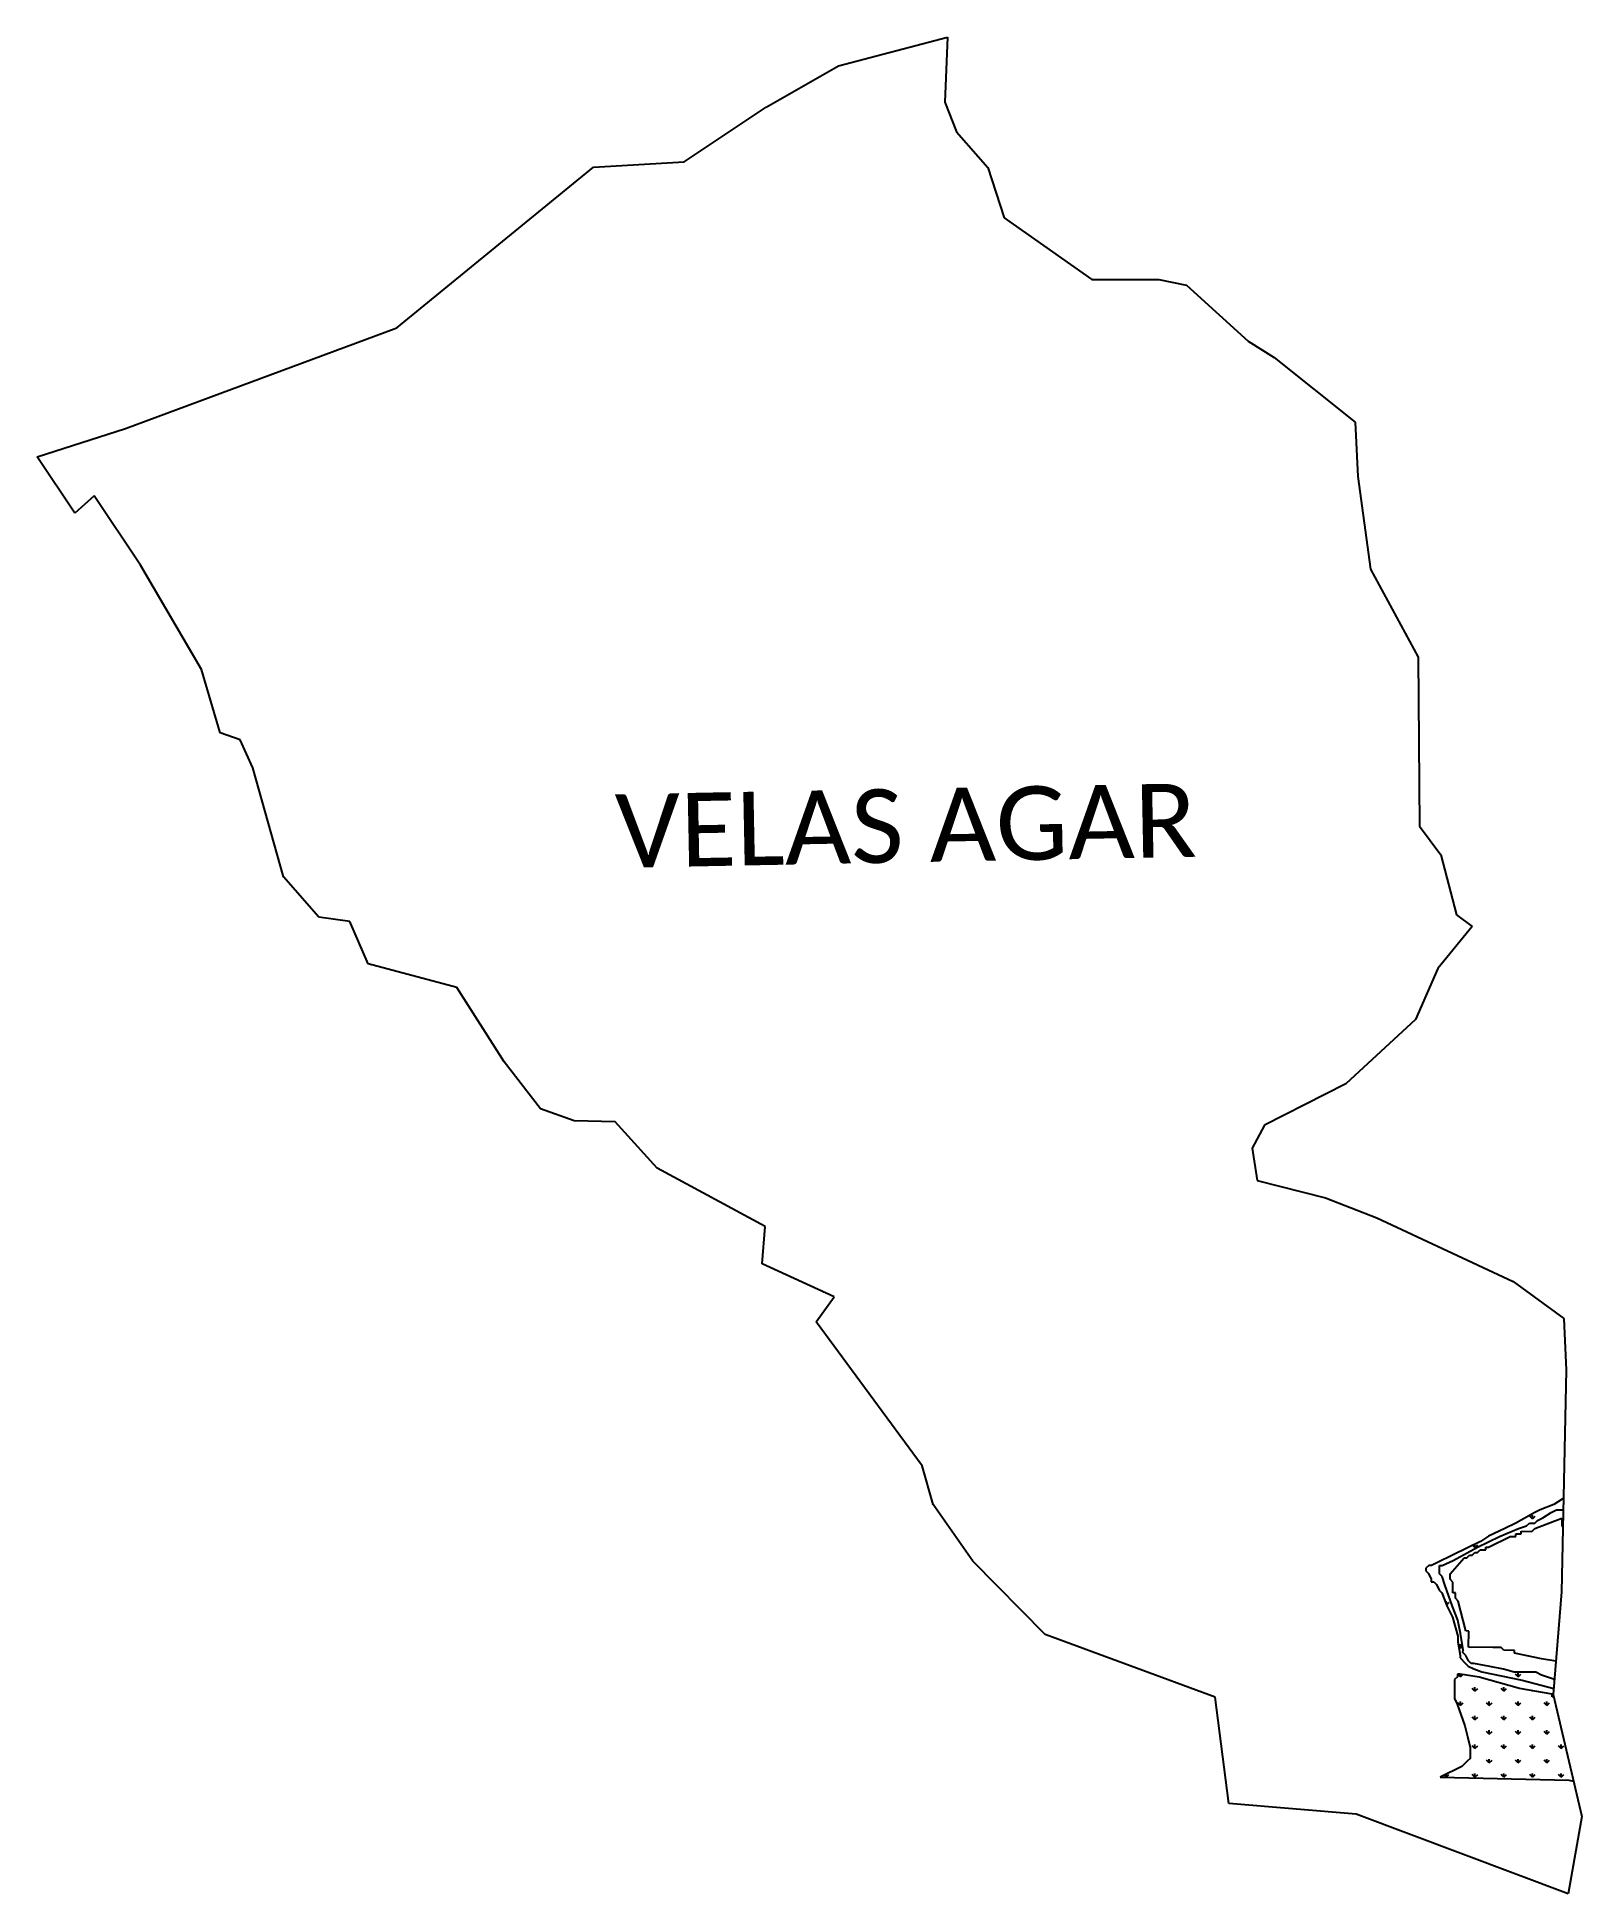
# Model space of a CAD drawing. Header units: metres. Extents: x 284719 to 287003, y 2012791 to 2015536.
import ezdxf

# ---------------------------------------------------------------- set-up
doc = ezdxf.new("R2010")
doc.units = ezdxf.units.M
doc.header["$MEASUREMENT"] = 0
for name, color, linetype in [('MANGROOVES', 112, 'Continuous'), ('village', 3, 'Continuous'), ('VILLAGE NAME', 250, 'Continuous')]:
    doc.layers.add(name, color=color, linetype=linetype)
doc.styles.get("Standard").update_dxf_attribs({"font": 'simplex.shx'})

msp = doc.modelspace()

# ---------------------------------------------------------------- linework, layer by layer
at = {"color": 3, "flags": 128}
msp.add_lwpolyline([(285541.6, 2015343.3), (285676, 2015351.6)], dxfattribs=at)
at = {"layer": 'MANGROOVES'}
for p, q in [((286961.6, 2013366.4), (286941.5, 2013358.6)), ((286973.7, 2013374.3), (286961.6, 2013366.4)), ((286975.6, 2013375.4), (286973.7, 2013374.3)), ((286905.3, 2013339), (286889.2, 2013331.1)), ((286933.5, 2013354.7), (286905.3, 2013339)), ((286909.2, 2013330.9), (286921.3, 2013334.8)), ((286921.3, 2013334.8), (286925.3, 2013338.8)), ((286925.3, 2013338.8), (286933.3, 2013338.7)), ((286933.2, 2013330.7), (286973.5, 2013346.3)), ((286933.3, 2013338.7), (286937.4, 2013342.7)), ((286941.5, 2013358.6), (286933.5, 2013354.7)), ((286937.4, 2013342.7), (286945.4, 2013346.6)), ((286945.4, 2013346.6), (286957.5, 2013354.5)), ((286957.5, 2013354.5), (286965.6, 2013358.4)), ((286965.6, 2013358.4), (286969.6, 2013358.4)), ((286969.6, 2013358.4), (286973.6, 2013358.3)), ((286973.5, 2013346.3), (286973.3, 2013334.3)), ((286973.6, 2013358.3), (286975.3, 2013358.3)), ((286852.9, 2013311.5), (286812.7, 2013291.8)), ((286848.8, 2013303.5), (286881, 2013319.2)), ((286865, 2013319.4), (286852.9, 2013311.5)), ((286864.9, 2013303.3), (286897.1, 2013319)), ((286889.2, 2013331.1), (286865, 2013319.4)), ((286881, 2013319.2), (286909.2, 2013330.9)), ((286897.1, 2013319), (286905.1, 2013318.9)), ((286905.1, 2013318.9), (286905.1, 2013322.9)), ((286905.1, 2013322.9), (286913.1, 2013322.9)), ((286913.1, 2013322.9), (286913.2, 2013326.9)), ((286913.2, 2013326.9), (286929.2, 2013326.7)), ((286929.2, 2013326.7), (286933.2, 2013330.7)), ((286973.3, 2013334.3), (286974.8, 2013334.3)), ((286788.5, 2013280.1), (286780.5, 2013276.1)), ((286812.7, 2013291.8), (286788.5, 2013280.1)), ((286796.5, 2013276), (286812.6, 2013283.8)), ((286808.4, 2013263.8), (286828.7, 2013287.7)), ((286812.6, 2013283.8), (286848.8, 2013303.5)), ((286828.7, 2013287.7), (286832.7, 2013287.6)), ((286832.7, 2013287.6), (286836.7, 2013291.6)), ((286836.7, 2013291.6), (286840.7, 2013291.6)), ((286840.7, 2013291.6), (286844.8, 2013295.5)), ((286844.8, 2013295.5), (286848.8, 2013295.5)), ((286848.8, 2013295.5), (286852.8, 2013299.4)), ((286852.8, 2013299.4), (286860.8, 2013299.4)), ((286860.8, 2013299.4), (286860.9, 2013303.4)), ((286860.9, 2013303.4), (286864.9, 2013303.3)), ((286776.5, 2013276.2), (286772.4, 2013272.2)), ((286772.4, 2013272.2), (286772.4, 2013268.2)), ((286772.4, 2013268.2), (286776.3, 2013264.2)), ((286776.3, 2013264.2), (286780.3, 2013256.1)), ((286780.5, 2013276.1), (286776.5, 2013276.2)), ((286780.3, 2013256.1), (286780.2, 2013252.1)), ((286792.4, 2013272), (286792.5, 2013276)), ((286792.4, 2013268), (286792.4, 2013272)), ((286792.4, 2013264), (286792.4, 2013268)), ((286796.3, 2013260), (286792.4, 2013264)), ((286792.5, 2013276), (286796.5, 2013276)), ((286800.2, 2013247.9), (286796.3, 2013260)), ((286808.3, 2013255.8), (286808.4, 2013263.8)), ((286812.3, 2013251.8), (286808.3, 2013255.8)), ((286780.2, 2013252.1), (286784.2, 2013252.1)), ((286784.2, 2013252.1), (286788.2, 2013248)), ((286788.2, 2013248), (286792.1, 2013240)), ((286792.1, 2013240), (286796.1, 2013235.9)), ((286796.1, 2013235.9), (286803.9, 2013215.8)), ((286811.9, 2013215.7), (286800.2, 2013247.9)), ((286812.1, 2013235.8), (286812.3, 2013251.8)), ((286816.1, 2013235.7), (286812.1, 2013235.8)), ((286816, 2013227.7), (286816.1, 2013235.7)), ((286820, 2013223.7), (286816, 2013227.7)), ((286803.9, 2013215.8), (286811.7, 2013199.7)), ((286811.7, 2013199.7), (286819.5, 2013171.6)), ((286819.7, 2013195.6), (286811.9, 2013215.7)), ((286831.6, 2013179.5), (286820, 2013223.7)), ((286819.5, 2013171.6), (286819.4, 2013163.6)), ((286823.5, 2013175.5), (286819.7, 2013195.6)), ((286827.3, 2013151.5), (286823.5, 2013175.5)), ((286835.6, 2013179.4), (286831.6, 2013179.5)), ((286835.3, 2013155.4), (286835.6, 2013179.4)), ((286819.4, 2013163.6), (286823.2, 2013143.5)), ((286823.2, 2013143.5), (286823.1, 2013139.5)), ((286827.2, 2013147.5), (286827.3, 2013151.5)), ((286831.2, 2013143.4), (286827.2, 2013147.5)), ((286835.1, 2013135.4), (286831.2, 2013143.4)), ((286871.4, 2013155), (286835.3, 2013155.4)), ((286883.4, 2013154.9), (286871.4, 2013155)), ((286887.4, 2013150.9), (286883.4, 2013154.9)), ((286903.4, 2013150.7), (286887.4, 2013150.9)), ((286903.3, 2013146.7), (286903.4, 2013150.7)), ((286943.3, 2013138.3), (286903.3, 2013146.7)), ((286822.9, 2013115.5), (286818.9, 2013115.5)), ((286818.9, 2013115.5), (286818.9, 2013111.5)), ((286850.9, 2013111.2), (286822.9, 2013115.5)), ((286823.1, 2013139.5), (286831.1, 2013131.4)), ((286831.1, 2013131.4), (286835, 2013127.4)), ((286835, 2013127.4), (286843, 2013123.3)), ((286839.1, 2013131.3), (286835.1, 2013135.4)), ((286843.1, 2013131.3), (286839.1, 2013131.3)), ((286843, 2013123.3), (286855, 2013119.1)), ((286867.1, 2013127), (286843.1, 2013131.3)), ((286855, 2013119.1), (286914.9, 2013106.5)), ((286887.1, 2013122.8), (286867.1, 2013127)), ((286903, 2013118.7), (286887.1, 2013122.8)), ((286915.1, 2013118.5), (286903, 2013118.7)), ((286919.1, 2013118.5), (286915.1, 2013118.5)), ((286927.1, 2013118.4), (286919.1, 2013118.5)), ((286931.1, 2013118.4), (286927.1, 2013118.4)), ((286935.1, 2013118.3), (286931.1, 2013118.4)), ((286943.1, 2013114.2), (286935.1, 2013118.3)), ((286964.6, 2013135), (286943.3, 2013138.3)), ((286814.8, 2013107.5), (286814.5, 2013079.5)), ((286818.9, 2013111.5), (286814.8, 2013107.5)), ((286910.8, 2013094.5), (286850.9, 2013111.2)), ((286958.8, 2013086), (286910.8, 2013094.5)), ((286914.9, 2013106.5), (286961.3, 2013094.4)), ((286962.4, 2013107.6), (286943.1, 2013114.2)), ((286814.5, 2013079.5), (286818.4, 2013071.4)), ((286818.4, 2013071.4), (286830.1, 2013039.3)), ((286958.8, 2013082), (286958.8, 2013086)), ((286961.4, 2013082), (286958.8, 2013082)), ((286830.1, 2013039.3), (286834, 2013023.2)), ((286834, 2013023.2), (286837.8, 2013007.1)), ((286837.8, 2013007.1), (286837.7, 2012991.1)), ((286825.5, 2012979.2), (286793.3, 2012963.5)), ((286833.6, 2012987.2), (286825.5, 2012979.2)), ((286837.7, 2012991.1), (286833.6, 2012987.2)), ((286793.3, 2012963.5), (286983.9, 2012958.8)), ((286983.9, 2012958.8), (286990.6, 2012957.6))]:
    msp.add_line(p, q, dxfattribs=at)
at = {"layer": 'MANGROOVES', "linetype": 'Continuous'}
for p, q in [((286929.8, 2013345.1), (286925.8, 2013349.1)), ((286929.8, 2013345.1), (286929.8, 2013350.8)), ((286929.8, 2013345.1), (286933.8, 2013349.1)), ((286844.9, 2013302.7), (286844.9, 2013307.6)), ((286844.9, 2013302.7), (286841.7, 2013306)), ((286844.9, 2013302.7), (286848.9, 2013306.7)), ((286802.5, 2013219.4), (286802.5, 2013223.5)), ((286802.9, 2013218.3), (286806.5, 2013221.8)), ((286823.7, 2013154.2), (286820.6, 2013157.4)), ((286823.7, 2013154.2), (286823.7, 2013159.8)), ((286823.7, 2013154.2), (286826.4, 2013156.9)), ((286823.7, 2013111.8), (286820, 2013115.5)), ((286823.7, 2013111.8), (286823.7, 2013115.3)), ((286866.1, 2013116.8), (286866.1, 2013117.4)), ((286908.6, 2013111.8), (286904.6, 2013115.8)), ((286908.6, 2013111.8), (286908.6, 2013117.4)), ((286908.6, 2013111.8), (286912.6, 2013115.8)), ((286823.7, 2013111.8), (286826.8, 2013114.9)), ((286844.9, 2013090.6), (286841, 2013094.6)), ((286844.9, 2013090.6), (286844.9, 2013096.2)), ((286844.9, 2013090.6), (286848.9, 2013094.6)), ((286887.4, 2013090.6), (286883.4, 2013094.6)), ((286887.4, 2013090.6), (286887.4, 2013096.2)), ((286887.4, 2013090.6), (286891.3, 2013094.6)), ((286929.8, 2013090.6), (286929.1, 2013091.3)), ((286929.8, 2013090.6), (286929.8, 2013091.2)), ((286929.8, 2013090.6), (286930.3, 2013091.1)), ((286823.7, 2013069.4), (286819.7, 2013073.3)), ((286823.7, 2013069.4), (286823.7, 2013075)), ((286823.7, 2013069.4), (286827.7, 2013073.3)), ((286866.1, 2013069.4), (286862.2, 2013073.3)), ((286866.1, 2013069.4), (286866.1, 2013075)), ((286866.1, 2013069.4), (286870.1, 2013073.3)), ((286908.6, 2013069.4), (286904.6, 2013073.3)), ((286908.6, 2013069.4), (286908.6, 2013075)), ((286908.6, 2013069.4), (286912.6, 2013073.3)), ((286951, 2013069.4), (286947, 2013073.3)), ((286951, 2013069.4), (286951, 2013075)), ((286951, 2013069.4), (286955, 2013073.3)), ((286844.9, 2013048.2), (286841, 2013052.1)), ((286844.9, 2013048.2), (286844.9, 2013053.8)), ((286844.9, 2013048.2), (286848.9, 2013052.1)), ((286866.1, 2013026.9), (286866.1, 2013032.6)), ((286887.4, 2013048.2), (286883.4, 2013052.1)), ((286887.4, 2013048.2), (286887.4, 2013053.8)), ((286887.4, 2013048.2), (286891.3, 2013052.1)), ((286908.6, 2013026.9), (286908.6, 2013032.6)), ((286929.8, 2013048.2), (286925.8, 2013052.1)), ((286929.8, 2013048.2), (286929.8, 2013053.8)), ((286929.8, 2013048.2), (286933.8, 2013052.1)), ((286951, 2013026.9), (286951, 2013032.6)), ((286968.5, 2013051.9), (286968.2, 2013052.1)), ((286844.9, 2013005.7), (286841, 2013009.7)), ((286844.9, 2013005.7), (286844.9, 2013011.4)), ((286844.9, 2013005.7), (286848.9, 2013009.7)), ((286866.1, 2013026.9), (286862.2, 2013030.9)), ((286866.1, 2013026.9), (286870.1, 2013030.9)), ((286887.4, 2013005.7), (286883.4, 2013009.7)), ((286887.4, 2013005.7), (286887.4, 2013011.4)), ((286887.4, 2013005.7), (286891.3, 2013009.7)), ((286908.6, 2013026.9), (286904.6, 2013030.9)), ((286908.6, 2013026.9), (286912.6, 2013030.9)), ((286929.8, 2013005.7), (286925.8, 2013009.7)), ((286929.8, 2013005.7), (286929.8, 2013011.4)), ((286929.8, 2013005.7), (286933.8, 2013009.7)), ((286951, 2013026.9), (286947, 2013030.9)), ((286951, 2013026.9), (286955, 2013030.9)), ((286972.2, 2013005.7), (286968.2, 2013009.7)), ((286972.2, 2013005.7), (286972.2, 2013011.4)), ((286972.2, 2013005.7), (286976.2, 2013009.7)), ((286866.1, 2012984.5), (286862.2, 2012988.5)), ((286866.1, 2012984.5), (286866.1, 2012990.1)), ((286866.1, 2012984.5), (286870.1, 2012988.5)), ((286908.6, 2012984.5), (286904.6, 2012988.5)), ((286908.6, 2012984.5), (286908.6, 2012990.1)), ((286908.6, 2012984.5), (286912.6, 2012988.5)), ((286951, 2012984.5), (286947, 2012988.5)), ((286951, 2012984.5), (286951, 2012990.1)), ((286951, 2012984.5), (286955, 2012988.5)), ((286802.5, 2012963.3), (286799.3, 2012966.5)), ((286802.5, 2012963.3), (286802.5, 2012968)), ((286802.5, 2012963.3), (286806.5, 2012967.3)), ((286844.9, 2012963.3), (286841, 2012967.3)), ((286844.9, 2012963.3), (286844.9, 2012968.9)), ((286844.9, 2012963.3), (286848.9, 2012967.3)), ((286887.4, 2012963.3), (286883.4, 2012967.3)), ((286887.4, 2012963.3), (286887.4, 2012968.9)), ((286887.4, 2012963.3), (286891.3, 2012967.3)), ((286929.8, 2012963.3), (286925.8, 2012967.3)), ((286929.8, 2012963.3), (286929.8, 2012968.9)), ((286929.8, 2012963.3), (286933.8, 2012967.3)), ((286972.2, 2012963.3), (286968.2, 2012967.3)), ((286972.2, 2012963.3), (286972.2, 2012968.9)), ((286972.2, 2012963.3), (286976.2, 2012967.3))]:
    msp.add_line(p, q, dxfattribs=at)
at = {"layer": 'village', "color": 3}
for p, q in [((285904, 2015493.5), (286065.1, 2015535.7)), ((286065.1, 2015535.7), (286061, 2015439.4)), ((285796.8, 2015432.2), (285904, 2015493.5)), ((285676, 2015351.6), (285796.8, 2015432.2)), ((286061, 2015439.4), (286078.3, 2015395.8)), ((286078.3, 2015395.8), (286124.7, 2015343.1)), ((285251.2, 2015105.8), (285541.6, 2015343.3)), ((286124.7, 2015343.1), (286149, 2015268.7)), ((286149, 2015268.7), (286278.6, 2015177.4)), ((286278.6, 2015177.4), (286377.3, 2015177.6)), ((286377.3, 2015177.6), (286418.5, 2015169)), ((286418.5, 2015169), (286509.6, 2015086)), ((284849.9, 2014957.2), (285251.2, 2015105.8)), ((286509.6, 2015086), (286548, 2015062.3)), ((286548, 2015062.3), (286667.8, 2014966.6)), ((284719.2, 2014915.1), (284849.9, 2014957.2)), ((286667.8, 2014966.6), (286671.5, 2014886.4)), ((284774.9, 2014832.2), (284719.2, 2014915.1)), ((286671.5, 2014886.4), (286690.4, 2014749.4)), ((284803.7, 2014857.5), (284774.9, 2014832.2)), ((284872, 2014755.1), (284803.7, 2014857.5)), ((284962.4, 2014600.6), (284872, 2014755.1)), ((286690.4, 2014749.4), (286760.8, 2014618.9)), ((284989.8, 2014507), (284962.4, 2014600.6)), ((286760.8, 2014618.9), (286762.7, 2014369.1)), ((285019.3, 2014496.9), (284989.8, 2014507)), ((285037.9, 2014455.5), (285019.3, 2014496.9)), ((285083.6, 2014294.5), (285037.9, 2014455.5)), ((286762.7, 2014369.1), (286794.6, 2014327.1)), ((286794.6, 2014327.1), (286817.6, 2014238)), ((285135.6, 2014234.9), (285083.6, 2014294.5)), ((285181.5, 2014228.3), (285135.6, 2014234.9)), ((285208.6, 2014165.9), (285181.5, 2014228.3)), ((286840.7, 2014220.7), (286790.2, 2014158.8)), ((286817.6, 2014238), (286840.7, 2014220.7)), ((285339.5, 2014130.7), (285208.6, 2014165.9)), ((286790.2, 2014158.8), (286757.2, 2014083.3)), ((285409.6, 2014020.8), (285339.5, 2014130.7)), ((286757.2, 2014083.3), (286654.2, 2013988.4)), ((285463.5, 2013951.2), (285409.6, 2014020.8)), ((286654.2, 2013988.4), (286533.9, 2013927.3)), ((285513.3, 2013933.8), (285463.5, 2013951.2)), ((285573.7, 2013932), (285513.3, 2013933.8)), ((285635.8, 2013863.4), (285573.7, 2013932)), ((286533.9, 2013927.3), (286515.7, 2013893.4)), ((286515.7, 2013893.4), (286523, 2013845.6)), ((285795.4, 2013777.6), (285635.8, 2013863.4)), ((286523, 2013845.6), (286623.9, 2013819.8)), ((286623.9, 2013819.8), (286700, 2013790.1)), ((285791.3, 2013722.3), (285795.4, 2013777.6)), ((286700, 2013790.1), (286901.5, 2013696)), ((285897.7, 2013673.6), (285791.3, 2013722.3)), ((286901.5, 2013696), (286976.1, 2013641.5)), ((285870.9, 2013636.7), (285897.7, 2013673.6)), ((286027.5, 2013423.8), (285870.9, 2013636.7)), ((286976.1, 2013641.5), (286979.5, 2013565.1)), ((286979.5, 2013565.1), (286972.9, 2013237.2)), ((286044.1, 2013366.2), (286027.5, 2013423.8)), ((286102.5, 2013282.7), (286044.1, 2013366.2)), ((286209.4, 2013174.2), (286102.5, 2013282.7)), ((286972.9, 2013237.2), (286960.6, 2013085.4)), ((286460.9, 2013081.5), (286209.4, 2013174.2)), ((286480.8, 2012924.2), (286460.9, 2013081.5)), ((286960.6, 2013085.4), (287002.9, 2012905.1)), ((286669.4, 2012908.4), (286480.8, 2012924.2)), ((286982.7, 2012790.8), (286669.4, 2012908.4)), ((287002.9, 2012905.1), (286982.7, 2012790.8))]:
    msp.add_line(p, q, dxfattribs=at)

# ---------------------------------------------------------------- texts
at = {"layer": 'VILLAGE NAME', "insert": (285572.9, 2014416.2), "char_height": 108.748, "attachment_point": 1, "rotation": 1.1028}
msp.add_mtext_dynamic_manual_height_columns('{\\fCalibri|b0|i0|c0|p34;VELAS AGAR}', width=1124.425, gutter_width=543.7, heights=[0], dxfattribs=at)

doc.saveas('drawing.dxf')
